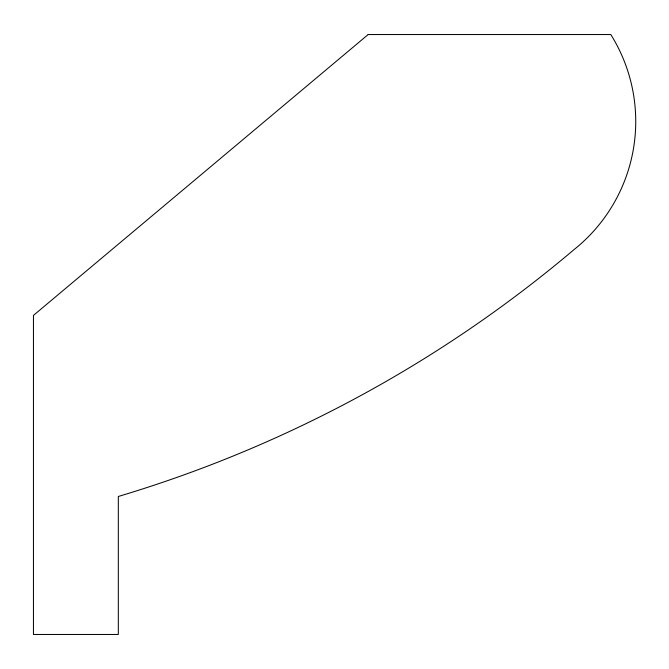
<?xml version="1.0" encoding="UTF-8"?>
<svg xmlns="http://www.w3.org/2000/svg" width="669" height="669" viewBox="0 0 669 669"><rect width="100%" height="100%" fill="white"/><g stroke="black" fill="none" stroke-linecap="round" stroke-linejoin="round"><path stroke-width="1" d="M368.176 34.537L33.45 315.4L33.45 634.463L118.321 634.463L118.321 496.473A1268.039 1268.039 0 0 0 574.194 249.47A163.938 163.938 0 0 0 610.805 34.537L368.176 34.537"/></g></svg>
